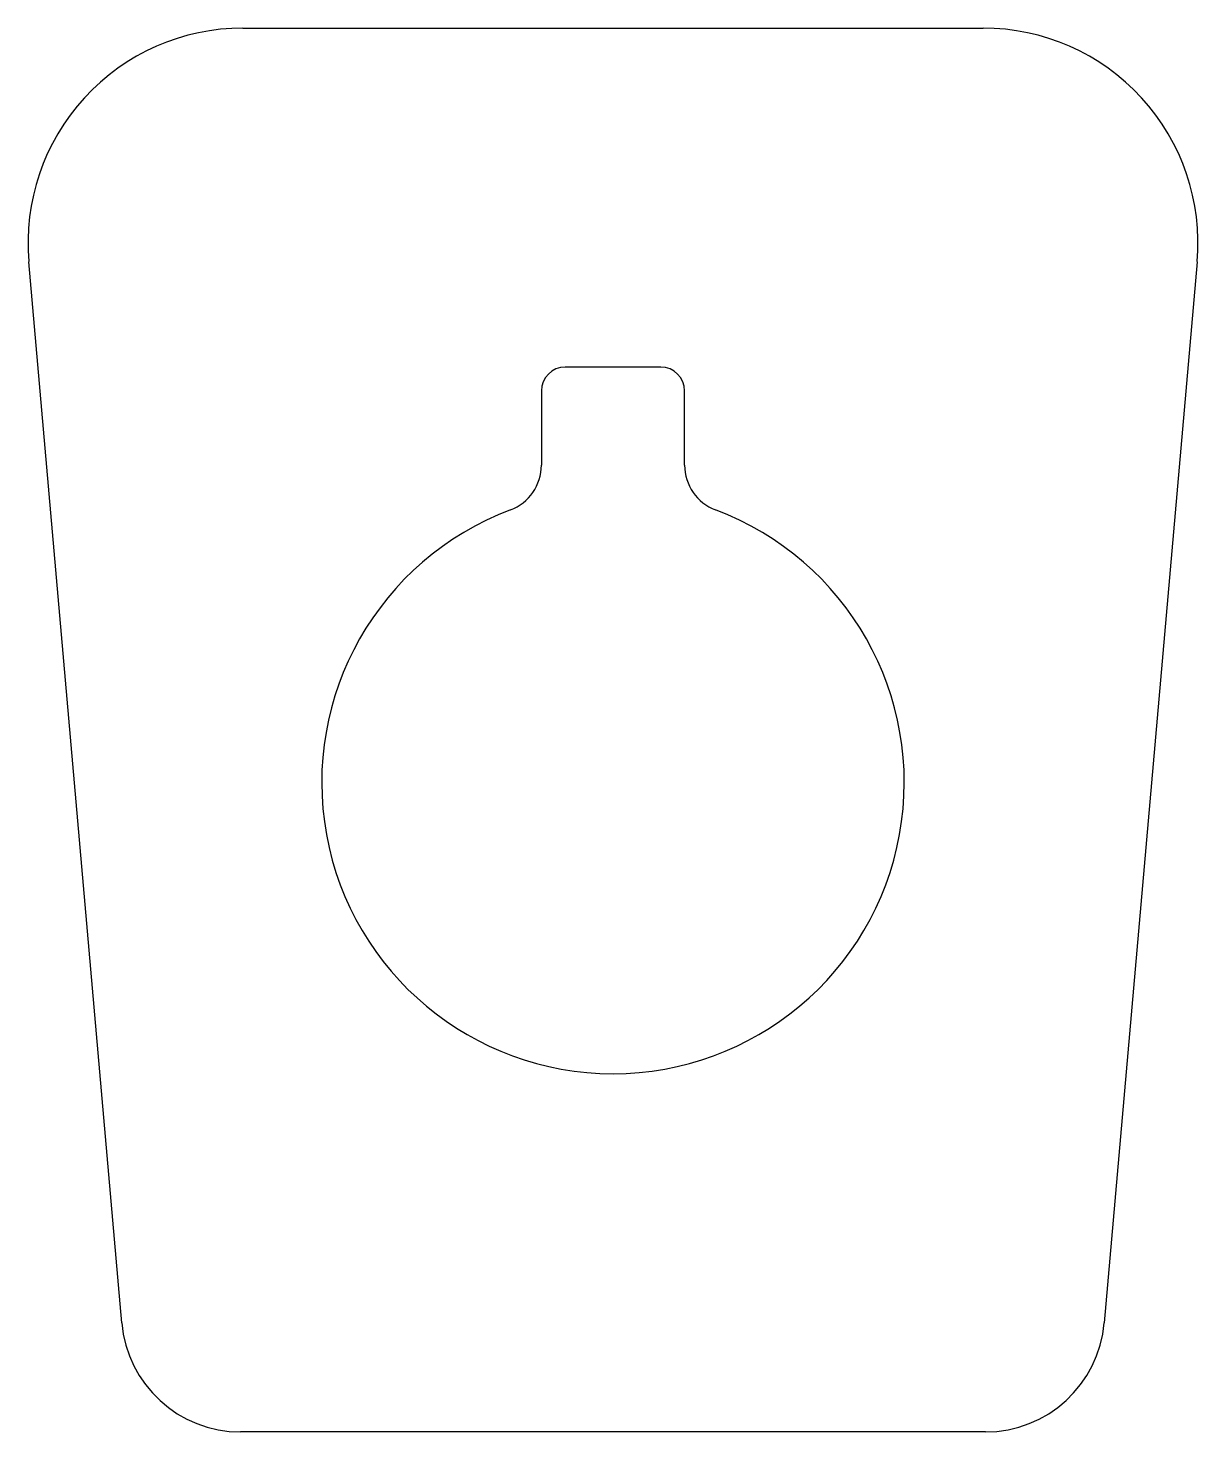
# Model space of a CAD drawing. Extents: x 883.7 to 908.2, y 337.1 to 366.5.
import ezdxf

# ---------------------------------------------------------------- set-up
doc = ezdxf.new("R2010")
doc.units = 0
doc.layers.get('0').update_dxf_attribs({"linetype": 'CONTINUOUS'})

msp = doc.modelspace()

# ---------------------------------------------------------------- linework, layer by layer
for p, q in [((888.181, 366.506), (903.681, 366.506)), ((885.642, 339.388), (883.698, 361.613)), ((908.164, 361.613), (906.219, 339.388)), ((896.931, 359.406), (894.931, 359.406)), ((894.431, 358.906), (894.431, 357.351)), ((897.431, 357.351), (897.431, 358.906)), ((903.729, 337.106), (888.133, 337.106))]:
    msp.add_line(p, q)
for centre, radius, start, end in [((888.181, 362.006), 4.5, 90, 185), ((903.681, 362.006), 4.5, 355, 90), ((894.931, 358.906), 0.5, 90, 180), ((896.931, 358.906), 0.5, 0, 90), ((893.431, 357.351), 1, 290.6166, 0), ((898.431, 357.351), 1, 180, 249.3834), ((895.931, 350.706), 6.1, 110.6166, 69.3834), ((888.133, 339.606), 2.5, 185, 270), ((903.729, 339.606), 2.5, 270, 355)]:
    msp.add_arc(centre, radius, start, end)

doc.saveas('drawing.dxf')
